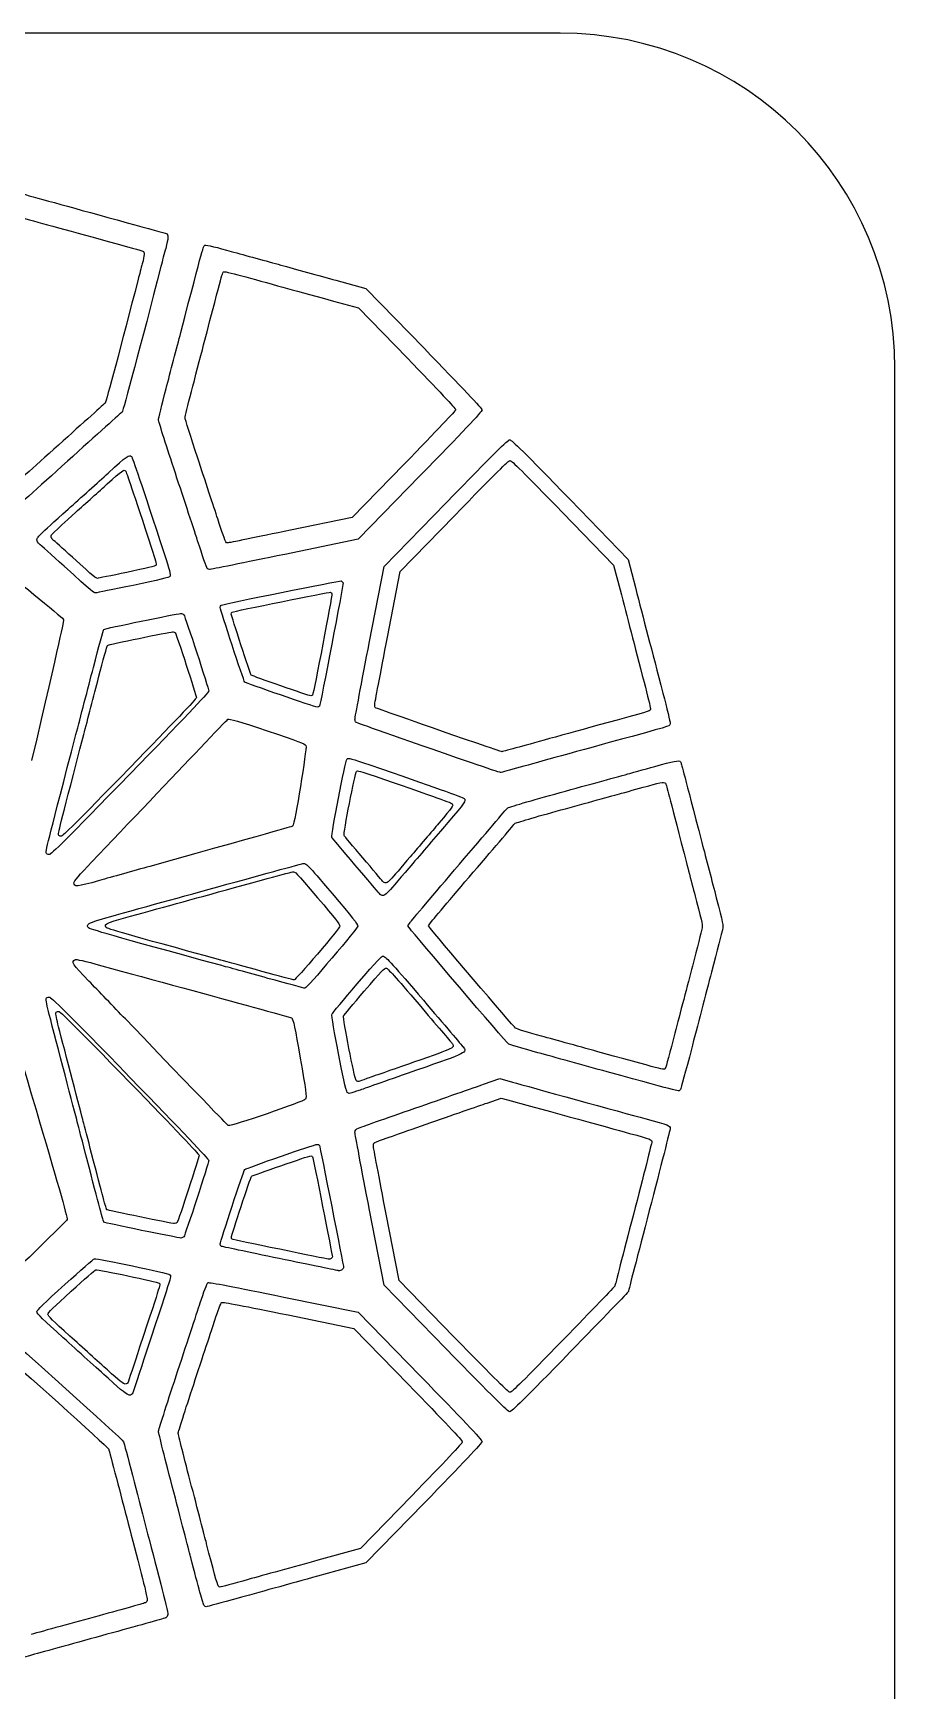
# Model space of a CAD drawing. Extents: x 1192 to 2211, y 426 to 1276.
# Drawn here: x 1961.5 to 2211, y 796.2 to 1275.9 of the extents above; entities that cross this region are included whole.
import ezdxf

# ---------------------------------------------------------------- set-up
doc = ezdxf.new("R2010")
doc.units = 0
doc.layers.add('K0102_Printing', color=7, linetype='CONTINUOUS')

msp = doc.modelspace()

# ---------------------------------------------------------------- linework, layer by layer
at = {"layer": 'K0102_Printing', "color": 1}
for points in [[(2114.074147, 1275.868068), (1798.636155, 1275.868068)], [(2048.446149, 1198.35007), (2055.672149, 1196.35407), (2069.764148, 1181.88707)], [(2211.046145, 748.351081), (2211.046145, 1178.892071)], [(2068.856148, 1151.086071), (2053.860149, 1135.698072), (2036.046149, 1132.040072)], [(2114.915147, 1137.053072), (2129.610147, 1121.924072), (2131.469147, 1114.761072)], [(2064.107148, 1101.145072), (2067.809148, 1120.133072), (2083.409148, 1136.158072)], [(2076.526148, 1016.794075), (2075.954148, 1017.586075), (2076.532148, 1018.418075)], [(2092.930148, 966.308076), (2097.060148, 967.751076), (2100.339147, 966.847076)], [(2083.243148, 898.793078), (2067.491148, 914.973077), (2063.753148, 934.143077)], [(2035.370149, 904.978077), (2054.324149, 901.104077), (2070.078148, 884.932078)], [(2071.042148, 852.584079), (2056.256149, 837.397079), (2043.940149, 834.018079)]]:
    msp.add_lwpolyline(points, dxfattribs=at)
at = {"layer": 'K0102_Printing', "color": 4}
for points in [[(1999.87445, 1213.59897)], [(2091.538548, 1166.813071)], [(1962.605451, 1129.247072)], [(1970.232351, 1106.328072)], [(2044.394349, 1081.130073)], [(2134.972347, 1072.407073)], [(2009.85435, 1069.032473)], [(2052.406449, 1065.872073)], [(1989.61735, 1061.575073)], [(1977.417451, 1017.102075)], [(2025.252349, 994.068975)], [(2074.519448, 996.036075)], [(2127.687447, 975.349076)], [(2012.36735, 949.696076)], [(2051.402249, 918.591077)], [(1994.34735, 894.497078)], [(2080.988448, 895.310078)], [(2002.22235, 853.720079)]]:
    msp.add_lwpolyline(points, close=True, dxfattribs=at)
for points in [[(2049.187549, 1204.38007), (2057.831549, 1201.99307), (2074.687548, 1184.68807)], [(2073.601548, 1147.845071), (2055.663549, 1129.438072), (2034.355549, 1125.063072)], [(2058.925349, 1099.868073), (2063.156348, 1121.571072), (2080.988348, 1139.888072)], [(2116.999347, 1140.911071), (2133.796347, 1123.618072), (2135.921347, 1115.431072)], [(2070.656448, 1016.677075), (2069.999448, 1017.587075), (2070.663448, 1018.544075)], [(2091.953448, 971.735076), (2096.628448, 973.368076), (2100.339447, 972.345076)], [(2080.988448, 895.310078), (2063.156448, 913.626077), (2058.925449, 935.325077)], [(2034.081349, 910.181077), (2055.663349, 905.770077), (2073.601348, 887.356078)], [(2074.699348, 850.524079), (2057.863349, 833.231079), (2043.839349, 829.384079)]]:
    msp.add_lwpolyline(points, dxfattribs=at)
at = {"layer": 'K0102_Printing', "color": 1}
for points in [[(2007.33115, 1172.146071)], [(2099.615148, 1152.182071)], [(1997.08315, 1121.905072)], [(2018.85615, 1107.773072)], [(2002.64915, 1102.330072)], [(2055.119149, 1062.279073)], [(2144.726146, 1058.651074)], [(2027.601149, 1030.802074)], [(2057.366149, 998.644075)], [(2002.44015, 931.413077)], [(2135.306147, 934.008077)], [(2048.157149, 921.763077)], [(1992.34215, 895.636078)], [(2071.042148, 852.584079)]]:
    msp.add_lwpolyline(points, close=True, dxfattribs=at)
for points in [[(2211.046145, 1178.892071), (2211.046145, 1232.618069), (2167.796146, 1275.868068), (2114.074147, 1275.868068)], [(1957.659151, 1222.627069), (1961.757151, 1221.496069), (1970.341151, 1219.13407), (1983.58915, 1215.49107)], [(1983.58915, 1215.49107), (1988.67715, 1214.09007), (1993.02115, 1212.88907), (1993.24815, 1212.81607)], [(1993.08715, 1209.16307), (1992.77515, 1208.01207), (1992.24315, 1205.98907), (1991.90415, 1204.66407)], [(1993.24815, 1212.81607), (1993.81715, 1212.64007), (1993.77315, 1211.68207), (1993.08715, 1209.16307)], [(1991.90415, 1204.66407), (1987.06915, 1185.86407), (1982.57115, 1169.026071), (1982.33515, 1168.836071)], [(2010.87515, 1185.71207), (2016.42615, 1206.98107), (2016.35115, 1206.71007), (2016.76915, 1206.84407)], [(2016.76915, 1206.84407), (2016.99415, 1206.91907), (2019.84515, 1206.23607), (2023.107149, 1205.33107)], [(2023.107149, 1205.33107), (2026.370149, 1204.42707), (2031.777149, 1202.93407), (2035.128149, 1202.01707)], [(2035.128149, 1202.01707), (2038.479149, 1201.09607), (2044.471149, 1199.44707), (2048.446149, 1198.35007)], [(2007.33115, 1172.146071), (2008.34715, 1176.035071), (2009.94015, 1182.13907), (2010.87515, 1185.71207)], [(2069.764148, 1181.88707), (2079.028148, 1172.372071), (2083.851148, 1167.257071), (2083.851148, 1166.944071)], [(2005.47915, 1164.567071), (2005.47915, 1164.848071), (2006.31215, 1168.257071), (2007.33115, 1172.146071)], [(1982.33515, 1168.836071), (1982.17215, 1168.703071), (1976.100151, 1163.240071), (1968.847151, 1156.692071)], [(2083.851148, 1166.944071), (2083.851148, 1166.633071), (2078.734148, 1161.223071), (2068.856148, 1151.086071)], [(2009.17615, 1152.875071), (2007.14215, 1159.025071), (2005.47915, 1164.289071), (2005.47915, 1164.567071)], [(1968.847151, 1156.692071), (1961.591151, 1150.145071), (1955.336151, 1144.545071), (1954.943151, 1144.246071)], [(2014.95615, 1135.316072), (2013.80715, 1138.820072), (2011.20715, 1146.723071), (2009.17615, 1152.875071)], [(2083.409148, 1136.158072), (2095.750148, 1148.833071), (2099.136148, 1152.182071), (2099.615148, 1152.182071)], [(2099.615148, 1152.182071), (2100.090147, 1152.182071), (2103.288147, 1149.021071), (2114.915147, 1137.053072)], [(1982.92615, 1145.424071), (1987.28815, 1149.371071), (1987.77115, 1149.715071), (1988.23615, 1149.214071)], [(1988.23615, 1149.214071), (1988.49715, 1148.934071), (1990.47215, 1143.085071), (1995.77315, 1126.901072)], [(1973.838151, 1137.222072), (1976.625151, 1139.730072), (1980.71415, 1143.421071), (1982.92615, 1145.424071)], [(1966.707151, 1130.205072), (1966.707151, 1130.792072), (1966.857151, 1130.944072), (1973.838151, 1137.222072)], [(2017.26515, 1128.648072), (2017.14115, 1128.811072), (2016.10215, 1131.812072), (2014.95615, 1135.316072)], [(2036.046149, 1132.040072), (2026.252149, 1130.032072), (2018.06915, 1128.377072), (2017.86315, 1128.370072)], [(1967.223151, 1129.291072), (1966.941151, 1129.516072), (1966.707151, 1129.928072), (1966.707151, 1130.205072)], [(1972.899151, 1124.215072), (1970.063151, 1126.784072), (1967.509151, 1129.067072), (1967.223151, 1129.291072)], [(2017.86315, 1128.370072), (2017.65715, 1128.360072), (2017.38615, 1128.485072), (2017.26515, 1128.648072)], [(1980.09515, 1118.121072), (1979.668151, 1118.096072), (1979.489151, 1118.246072), (1972.899151, 1124.215072)], [(1995.77315, 1126.901072), (1996.88615, 1123.504072), (1997.23715, 1122.157072), (1997.08315, 1121.905072)], [(1988.66315, 1119.850072), (1984.14715, 1118.911072), (1980.29215, 1118.133072), (1980.09515, 1118.121072)], [(1997.08315, 1121.905072), (1996.93215, 1121.658072), (1994.49915, 1121.065072), (1988.66315, 1119.850072)], [(2019.08815, 1108.333072), (2019.52015, 1108.606072), (2047.291149, 1114.214072), (2047.605149, 1114.093072)], [(2048.037149, 1113.647072), (2048.159149, 1113.324072), (2042.695149, 1084.803073), (2042.429149, 1084.358073)], [(2047.605149, 1114.093072), (2047.778149, 1114.026072), (2047.970149, 1113.824072), (2048.037149, 1113.647072)], [(2131.469147, 1114.761072), (2133.479147, 1107.006072), (2135.571147, 1098.972073), (2138.438147, 1088.036073)], [(2018.85615, 1107.773072), (2018.85615, 1108.000072), (2018.95915, 1108.250072), (2019.08815, 1108.333072)], [(2024.677149, 1090.098073), (2024.440149, 1090.341073), (2018.85615, 1107.295072), (2018.85615, 1107.773072)], [(1980.45815, 1089.412073), (1981.76915, 1094.451073), (1982.91115, 1098.645073), (1982.99815, 1098.732073)], [(1982.99815, 1098.732073), (1983.20015, 1098.937073), (2000.99015, 1102.618072), (2001.81115, 1102.624072)], [(2001.81115, 1102.624072), (2002.14915, 1102.628072), (2002.52315, 1102.496072), (2002.64915, 1102.330072)], [(2002.64915, 1102.330072), (2002.98015, 1101.886072), (2008.78315, 1084.165073), (2008.77715, 1083.606073)], [(2060.410148, 1081.491073), (2060.410148, 1081.860073), (2062.074148, 1090.705073), (2064.107148, 1101.145072)], [(1976.168151, 1072.959073), (1977.214151, 1076.972073), (1979.148151, 1084.377073), (1980.45815, 1089.412073)], [(2041.884149, 1084.121073), (2041.419149, 1084.121073), (2024.914149, 1089.854073), (2024.677149, 1090.098073)], [(2042.429149, 1084.358073), (2042.352149, 1084.230073), (2042.105149, 1084.121073), (2041.884149, 1084.121073)], [(2138.438147, 1088.036073), (2139.439147, 1084.205073), (2140.259146, 1080.798073), (2140.259146, 1080.460073)], [(2008.77715, 1083.606073), (2008.77415, 1083.295073), (2002.04615, 1076.220073), (1989.49315, 1063.329073)], [(2060.676148, 1080.657073), (2060.529148, 1080.750073), (2060.410148, 1081.126073), (2060.410148, 1081.491073)], [(2089.947148, 1070.395073), (2070.382148, 1077.185073), (2060.915148, 1080.504073), (2060.676148, 1080.657073)], [(2140.259146, 1080.460073), (2140.259146, 1079.711073), (2140.942146, 1079.947073), (2130.639147, 1077.120073)], [(2130.639147, 1077.120073), (2116.074147, 1073.126073), (2107.021147, 1070.631073), (2102.261147, 1069.302073)], [(1968.839151, 1043.906074), (1968.709151, 1044.248074), (1969.908151, 1049.001074), (1976.168151, 1072.959073)], [(2097.284148, 1067.972073), (2097.123148, 1067.959073), (2093.822148, 1069.052073), (2089.947148, 1070.395073)], [(2102.261147, 1069.302073), (2099.680148, 1068.580073), (2097.442148, 1067.982073), (2097.284148, 1067.972073)], [(1989.49315, 1063.329073), (1973.659151, 1047.065074), (1970.103151, 1043.526074), (1969.597151, 1043.526074)], [(2051.533149, 1043.725074), (2051.297149, 1044.156074), (2054.713149, 1061.829073), (2055.119149, 1062.279073)], [(2055.119149, 1062.279073), (2055.390149, 1062.579073), (2056.057149, 1062.403073), (2060.537148, 1060.865073)], [(2060.537148, 1060.865073), (2075.413148, 1055.743074), (2082.530148, 1053.204074), (2082.816148, 1052.924074)], [(2114.280147, 1051.099074), (2121.443147, 1053.068074), (2129.348147, 1055.241074), (2131.845147, 1055.927074)], [(2131.845147, 1055.927074), (2134.345147, 1056.613074), (2137.921147, 1057.605074), (2139.792147, 1058.129074)], [(2139.792147, 1058.129074), (2143.613146, 1059.195074), (2144.536146, 1059.294074), (2144.726146, 1058.651074)], [(2144.726146, 1058.651074), (2144.849146, 1058.247074), (2145.558146, 1055.530074), (2149.994146, 1038.523074)], [(2082.816148, 1052.924074), (2083.324148, 1052.425074), (2082.977148, 1051.911074), (2078.989148, 1047.263074)], [(2101.015147, 1047.206074), (2101.144147, 1047.379074), (2107.114147, 1049.132074), (2114.280147, 1051.099074)], [(2078.989148, 1047.263074), (2076.964148, 1044.906074), (2073.235148, 1040.545074), (2070.700148, 1037.575074)], [(2088.945148, 1033.071074), (2095.452148, 1040.675074), (2100.882147, 1047.037074), (2101.015147, 1047.206074)], [(1969.597151, 1043.526074), (1969.249151, 1043.526074), (1968.918151, 1043.691074), (1968.839151, 1043.906074)], [(2056.993149, 1037.237074), (2054.091149, 1040.625074), (2051.632149, 1043.546074), (2051.533149, 1043.725074)], [(2062.685148, 1030.525074), (2062.459148, 1030.829074), (2059.898149, 1033.850074), (2056.993149, 1037.237074)], [(2070.700148, 1037.575074), (2068.168148, 1034.607074), (2065.651148, 1031.681074), (2065.109148, 1031.075074)], [(2149.994146, 1038.523074), (2150.989146, 1034.709074), (2152.619146, 1028.466074), (2153.618146, 1024.653074)], [(2027.601149, 1030.802074), (2032.083149, 1032.043074), (2036.117149, 1033.114074), (2036.565149, 1033.189074)], [(2036.565149, 1033.189074), (2037.375149, 1033.325074), (2037.399149, 1033.301074), (2043.881149, 1025.707074)], [(2076.532148, 1018.418075), (2076.852148, 1018.872075), (2082.438148, 1025.468074), (2088.945148, 1033.071074)], [(1993.37015, 1021.374074), (2004.03315, 1024.300074), (2012.65015, 1026.673074), (2027.601149, 1030.802074)], [(2065.109148, 1031.075074), (2063.992148, 1029.830074), (2063.321148, 1029.676074), (2062.685148, 1030.525074)], [(2043.881149, 1025.707074), (2049.034149, 1019.672075), (2050.366149, 1017.970075), (2050.309149, 1017.509075)], [(2153.618146, 1024.653074), (2155.302146, 1018.227075), (2155.414146, 1017.636075), (2155.179146, 1016.614075)], [(1982.56215, 1017.163075), (1982.01015, 1018.212075), (1982.39915, 1018.363075), (1993.37015, 1021.374074)], [(2015.84715, 1007.667075), (1988.60715, 1015.099075), (1982.76915, 1016.766075), (1982.56215, 1017.163075)], [(2050.309149, 1017.509075), (2050.261149, 1017.170075), (2047.593149, 1013.844075), (2043.810149, 1009.421075)], [(2101.201147, 987.937075), (2100.693147, 988.372075), (2077.253148, 1015.779075), (2076.526148, 1016.794075)], [(2155.179146, 1016.614075), (2155.037146, 1016.006075), (2153.794146, 1011.201075), (2152.412146, 1005.936075)], [(2027.740149, 1004.393075), (2022.787149, 1005.759075), (2017.43715, 1007.233075), (2015.84715, 1007.667075)], [(2043.810149, 1009.421075), (2040.280149, 1005.291075), (2037.243149, 1001.911075), (2037.066149, 1001.911075)], [(2037.066149, 1001.911075), (2036.890149, 1001.911075), (2032.693149, 1003.029075), (2027.740149, 1004.393075)], [(2057.366149, 998.644075), (2062.432148, 1004.577075), (2063.199148, 1005.383075), (2063.718148, 1005.322075)], [(2063.718148, 1005.322075), (2064.182148, 1005.271075), (2066.255148, 1002.981075), (2073.256148, 994.798075)], [(2152.412146, 1005.936075), (2151.030146, 1000.670075), (2148.751146, 991.945075), (2147.352146, 986.545075)], [(2051.401149, 991.525075), (2051.514149, 991.728075), (2054.197149, 994.930075), (2057.366149, 998.644075)], [(2073.256148, 994.798075), (2078.173148, 989.045075), (2082.439148, 984.032075), (2082.735148, 983.654075)], [(1968.859151, 988.393075), (1968.339151, 990.401075), (1967.978151, 992.222075), (1968.058151, 992.435075)], [(1968.058151, 992.435075), (1968.139151, 992.651075), (1968.488151, 992.823075), (1968.845151, 992.823075)], [(1968.845151, 992.823075), (1969.368151, 992.823075), (1973.084151, 989.129075), (1989.51615, 972.252076)], [(1976.011151, 961.000076), (1975.443151, 963.130076), (1970.617151, 981.633075), (1968.859151, 988.393075)], [(2055.042149, 972.802076), (2054.571149, 973.191076), (2051.111149, 990.990075), (2051.401149, 991.525075)], [(2082.735148, 983.654075), (2083.796148, 982.303075), (2083.922148, 982.368075), (2071.634148, 978.093076)], [(2108.710147, 985.651075), (2104.791147, 986.729075), (2101.412147, 987.757075), (2101.201147, 987.937075)], [(2126.109147, 980.864075), (2120.458147, 982.419075), (2112.626147, 984.575075), (2108.710147, 985.651075)], [(2147.352146, 986.545075), (2145.949146, 981.142075), (2144.700146, 976.588076), (2144.570146, 976.417076)], [(2144.570146, 976.417076), (2144.132146, 975.844076), (2145.790146, 975.446076), (2126.109147, 980.864075)], [(2071.634148, 978.093076), (2065.463148, 975.945076), (2059.391149, 973.817076), (2058.143149, 973.365076)], [(1989.51615, 972.252076), (2002.68115, 958.733076), (2009.54715, 951.505076), (2009.55415, 951.179076)], [(2058.143149, 973.365076), (2055.531149, 972.418076), (2055.512149, 972.415076), (2055.042149, 972.802076)], [(2075.313148, 960.180076), (2082.729148, 962.757076), (2090.659148, 965.514076), (2092.930148, 966.308076)], [(2100.339147, 966.847076), (2104.379147, 965.728076), (2128.581147, 959.075076), (2134.212147, 957.533076)], [(1978.442151, 951.674076), (1977.414151, 955.641076), (1976.316151, 959.837076), (1976.011151, 961.000076)], [(2060.923148, 955.107076), (2061.420148, 955.321076), (2067.898148, 957.605076), (2075.313148, 960.180076)], [(2060.019148, 954.016076), (2060.019148, 954.593076), (2060.185148, 954.789076), (2060.923148, 955.107076)], [(2134.212147, 957.533076), (2140.465146, 955.821076), (2140.648146, 955.752076), (2140.648146, 955.069076)], [(2140.648146, 955.069076), (2140.648146, 954.747076), (2138.246147, 945.272076), (2135.306147, 934.008077)], [(1982.78715, 935.441077), (1982.66015, 935.575077), (1981.60415, 939.524077), (1978.442151, 951.674076)], [(2009.55415, 951.179076), (2009.55415, 950.598076), (2003.53115, 932.180077), (2003.18615, 931.722077)], [(2024.737149, 945.095076), (2024.999149, 945.366076), (2041.345149, 951.030076), (2041.866149, 951.030076)], [(2041.866149, 951.030076), (2042.093149, 951.030076), (2042.345149, 950.922076), (2042.429149, 950.785076)], [(2042.429149, 950.785076), (2042.534149, 950.609076), (2048.157149, 922.124077), (2048.157149, 921.763077)], [(2063.753148, 934.143077), (2061.700148, 944.689076), (2060.019148, 953.630076), (2060.019148, 954.016076)], [(2018.90815, 927.454077), (2018.90815, 927.984077), (2024.471149, 944.823076), (2024.737149, 945.095076)], [(2002.44015, 931.413077), (2001.77615, 931.416077), (1982.95315, 935.276077), (1982.78715, 935.441077)], [(2003.18615, 931.722077), (2003.06015, 931.550077), (2002.72215, 931.413077), (2002.44015, 931.413077)], [(2135.306147, 934.008077), (2132.369147, 922.748077), (2129.964147, 913.451077), (2129.964147, 913.355077)], [(2019.12215, 926.890077), (2019.00515, 926.967077), (2018.90815, 927.220077), (2018.90815, 927.454077)], [(2032.901149, 923.994077), (2025.440149, 925.513077), (2019.24115, 926.818077), (2019.12215, 926.890077)], [(2046.958149, 921.111077), (2046.690149, 921.178077), (2040.363149, 922.476077), (2032.901149, 923.994077)], [(2047.802149, 921.357077), (2047.597149, 921.146077), (2047.243149, 921.044077), (2046.958149, 921.111077)], [(2048.157149, 921.763077), (2048.157149, 921.738077), (2047.997149, 921.555077), (2047.802149, 921.357077)], [(1972.548151, 911.861077), (1976.297151, 915.237077), (1979.505151, 918.033077), (1979.682151, 918.072077)], [(1979.682151, 918.072077), (1980.29415, 918.216077), (1997.64615, 914.533077), (1997.99315, 914.186077)], [(1965.738151, 905.186077), (1965.738151, 905.595077), (1967.372151, 907.196077), (1972.548151, 911.861077)], [(1997.99315, 914.186077), (1998.37215, 913.810077), (1998.82215, 915.280077), (1992.34215, 895.636078)], [(2129.964147, 913.355077), (2129.964147, 913.255077), (2123.269147, 906.298077), (2115.091147, 897.892078)], [(2014.10415, 903.461077), (2014.99515, 906.178077), (2015.88115, 908.504077), (2016.07315, 908.628077)], [(2016.07315, 908.628077), (2016.30315, 908.779077), (2022.845149, 907.540077), (2035.370149, 904.978077)], [(1972.112151, 898.900078), (1967.277151, 903.258077), (1965.738151, 904.776077), (1965.738151, 905.186077)], [(2007.99415, 884.908078), (2010.46415, 892.393078), (2013.21215, 900.744077), (2014.10415, 903.461077)], [(1983.00215, 889.072078), (1980.52015, 891.318078), (1975.619151, 895.737078), (1972.112151, 898.900078)], [(2099.607148, 882.611078), (2099.124148, 882.611078), (2095.732148, 885.965078), (2083.243148, 898.793078)], [(2115.091147, 897.892078), (2103.310147, 885.786078), (2100.090147, 882.611078), (2099.607148, 882.611078)], [(1954.126151, 892.452078), (1954.562151, 892.452078), (1983.13015, 866.762078), (1983.36815, 866.156078)], [(1992.34215, 895.636078), (1990.60415, 890.365078), (1989.09115, 885.814078), (1988.98615, 885.520078)], [(1988.15115, 884.989078), (1987.65415, 884.993078), (1986.51115, 885.900078), (1983.00215, 889.072078)], [(1988.98615, 885.520078), (1988.84515, 885.143078), (1988.60315, 884.986078), (1988.15115, 884.989078)], [(2003.49915, 870.791078), (2003.49915, 871.069078), (2005.52015, 877.419078), (2007.99415, 884.908078)], [(2070.078148, 884.932078), (2080.452148, 874.283078), (2085.831148, 868.596078), (2085.831148, 868.266078)], [(2007.39015, 855.391079), (2005.25015, 863.583078), (2003.49915, 870.513078), (2003.49915, 870.791078)], [(2085.831148, 868.266078), (2085.831148, 867.940078), (2080.772148, 862.571078), (2071.042148, 852.584079)], [(1983.36815, 866.156078), (1983.45715, 865.928078), (1984.46515, 862.140078), (1985.60715, 857.740079)], [(1985.60715, 857.740079), (1987.89615, 848.911079), (1990.01115, 840.797079), (1992.78715, 830.193079)], [(2011.72315, 838.759079), (2011.47915, 839.713079), (2009.52815, 847.199079), (2007.39015, 855.391079)], [(2015.10515, 826.587079), (2014.86615, 826.886079), (2013.66115, 831.222079), (2011.72315, 838.759079)], [(1992.78715, 830.193079), (1993.79515, 826.348079), (1994.58615, 822.924079), (1994.54515, 822.583079)], [(2043.940149, 834.018079), (2037.168149, 832.155079), (2028.097149, 829.651079), (2023.782149, 828.450079)], [(2015.66115, 826.251079), (2015.51415, 826.244079), (2015.26415, 826.395079), (2015.10515, 826.587079)], [(2023.782149, 828.450079), (2019.46615, 827.250079), (2015.81215, 826.258079), (2015.66115, 826.251079)], [(1994.11215, 821.763079), (1993.91415, 821.650079), (1987.82115, 819.93708), (1980.56915, 817.95508)], [(1994.54515, 822.583079), (1994.50415, 822.243079), (1994.30915, 821.875079), (1994.11215, 821.763079)], [(1980.56915, 817.95508), (1973.317151, 815.97208), (1964.471151, 813.54308), (1960.911151, 812.55208)]]:
    msp.add_open_spline(points, degree=3, dxfattribs=at)
at = {"layer": 'K0102_Printing', "color": 4}
for points in [[(1958.277451, 1229.406969), (1963.089451, 1228.078969), (1973.167451, 1225.305969), (1988.72245, 1221.027969)], [(1988.72245, 1221.027969), (1994.69545, 1219.38397), (1999.79645, 1217.97397), (2000.06245, 1217.88797)], [(1999.87445, 1213.59897), (1999.50745, 1212.24697), (1998.88245, 1209.87197), (1998.48445, 1208.31697)], [(2000.06245, 1217.88797), (2000.73045, 1217.68097), (2000.67945, 1216.55597), (1999.87445, 1213.59897)], [(2004.24655, 1189.26307), (2010.88655, 1214.70407), (2010.79655, 1214.38007), (2011.29655, 1214.54007)], [(2011.29655, 1214.54007), (2011.56655, 1214.63007), (2014.97655, 1213.81307), (2018.87855, 1212.73107)], [(2018.87855, 1212.73107), (2022.781549, 1211.64907), (2029.249549, 1209.86407), (2033.257549, 1208.76707)], [(2033.257549, 1208.76707), (2037.265549, 1207.66507), (2044.433549, 1205.69207), (2049.187549, 1204.38007)], [(1998.48445, 1208.31697), (1992.80845, 1186.24297), (1987.52745, 1166.473971), (1987.24945, 1166.250971)], [(2000.00755, 1173.036071), (2001.22255, 1177.688071), (2003.12855, 1184.98907), (2004.24655, 1189.26307)], [(2074.687548, 1184.68807), (2085.769548, 1173.306071), (2091.538548, 1167.188071), (2091.538548, 1166.813071)], [(1997.79255, 1163.970071), (1997.79255, 1164.306071), (1998.78855, 1168.384071), (2000.00755, 1173.036071)], [(1987.24945, 1166.250971), (1987.05845, 1166.094971), (1979.929451, 1159.680971), (1971.413451, 1151.992971)], [(2091.538548, 1166.813071), (2091.538548, 1166.442071), (2085.417548, 1159.970071), (2073.601548, 1147.845071)], [(2002.21455, 1149.985071), (1999.78155, 1157.341071), (1997.79255, 1163.638071), (1997.79255, 1163.970071)], [(2080.988348, 1139.888072), (2095.093348, 1154.376071), (2098.964348, 1158.204071), (2099.511348, 1158.204071)], [(2099.511348, 1158.204071), (2100.054347, 1158.204071), (2103.710347, 1154.591071), (2116.999347, 1140.911071)], [(1971.413451, 1151.992971), (1962.894451, 1144.305971), (1955.550451, 1137.730972), (1955.089451, 1137.379972)], [(1983.19945, 1148.571071), (1988.73845, 1153.583071), (1989.35145, 1154.020071), (1989.94145, 1153.384071)], [(1989.94145, 1153.384071), (1990.27345, 1153.028071), (1992.78145, 1145.602071), (1999.51145, 1125.052072)], [(1971.660451, 1138.157072), (1975.199451, 1141.341071), (1980.39045, 1146.028071), (1983.19945, 1148.571071)], [(2009.12855, 1128.981072), (2007.75355, 1133.173072), (2004.64455, 1142.626071), (2002.21455, 1149.985071)], [(1962.605451, 1129.247072), (1962.605451, 1129.993072), (1962.796451, 1130.185072), (1971.660451, 1138.157072)], [(1963.261451, 1128.087072), (1962.902451, 1128.372072), (1962.605451, 1128.895072), (1962.605451, 1129.247072)], [(1970.468451, 1121.642072), (1966.867451, 1124.903072), (1963.624451, 1127.802072), (1963.261451, 1128.087072)], [(2011.89055, 1121.005072), (2011.74255, 1121.200072), (2010.49955, 1124.790072), (2009.12855, 1128.981072)], [(1999.51145, 1125.052072), (2000.92545, 1120.739072), (2001.37145, 1119.028072), (2001.17545, 1118.708072)], [(2034.355549, 1125.063072), (2022.640549, 1122.661072), (2012.85155, 1120.681072), (2012.60555, 1120.673072)], [(1952.826351, 1120.554072), (1953.654351, 1120.124072), (1969.903351, 1106.836072), (1970.232351, 1106.328072)], [(1979.605451, 1113.903072), (1979.062451, 1113.872072), (1978.835451, 1114.063072), (1970.468451, 1121.642072)], [(2001.17545, 1118.708072), (2000.98445, 1118.395072), (1997.89445, 1117.642072), (1990.48445, 1116.099072)], [(2012.60555, 1120.673072), (2012.35955, 1120.661072), (2012.03555, 1120.810072), (2011.89055, 1121.005072)], [(1990.48445, 1116.099072), (1984.74945, 1114.907072), (1979.855451, 1113.919072), (1979.605451, 1113.903072)], [(2015.94535, 1110.352072), (2016.47235, 1110.685072), (2050.320349, 1117.520072), (2050.703349, 1117.372072)], [(2051.230349, 1116.829072), (2051.378349, 1116.435072), (2044.718349, 1081.673073), (2044.394349, 1081.130073)], [(2050.703349, 1117.372072), (2050.913349, 1117.290072), (2051.148349, 1117.044072), (2051.230349, 1116.829072)], [(2135.921347, 1115.431072), (2138.218347, 1106.567072), (2140.609346, 1097.384073), (2143.886346, 1084.884073)], [(2015.66335, 1109.669072), (2015.66335, 1109.946072), (2015.78835, 1110.251072), (2015.94535, 1110.352072)], [(2022.757349, 1088.126073), (2022.468349, 1088.423073), (2015.66335, 1109.087072), (2015.66335, 1109.669072)], [(1970.232351, 1106.328072), (1970.453351, 1105.983072), (1969.306351, 1100.864072), (1961.061351, 1065.376073)], [(1978.956351, 1092.352073), (1980.50335, 1098.298073), (1981.85135, 1103.247072), (1981.95335, 1103.349072)], [(1981.95335, 1103.349072), (1982.19135, 1103.591072), (2003.18335, 1107.935072), (2004.15235, 1107.942072)], [(2004.15235, 1107.942072), (2004.55035, 1107.946072), (2004.99235, 1107.790072), (2005.14035, 1107.595072)], [(2005.14035, 1107.595072), (2005.53135, 1107.071072), (2012.37835, 1086.161073), (2012.37135, 1085.501073)], [(2054.699349, 1077.403073), (2054.699349, 1077.825073), (2056.601349, 1087.935073), (2058.925349, 1099.868073)], [(1973.894351, 1072.938073), (1975.128351, 1077.673073), (1977.410351, 1086.411073), (1978.956351, 1092.352073)], [(2012.37135, 1085.501073), (2012.36735, 1085.134073), (2004.42935, 1076.786073), (1989.61735, 1061.575073)], [(2043.730349, 1080.841073), (2043.163349, 1080.841073), (2023.046349, 1087.829073), (2022.757349, 1088.126073)], [(2143.886346, 1084.884073), (2145.031346, 1080.505073), (2145.968346, 1076.610073), (2145.968346, 1076.224073)], [(2044.394349, 1081.130073), (2044.300349, 1080.974073), (2043.999349, 1080.841073), (2043.730349, 1080.841073)], [(2009.85435, 1069.032473), (2014.00835, 1073.419473), (2017.62935, 1077.154473), (2017.89635, 1077.332473)], [(2017.89635, 1077.332473), (2018.26035, 1077.574473), (2021.138349, 1076.738473), (2029.299349, 1074.008473)], [(2055.003349, 1076.450073), (2054.835349, 1076.556073), (2054.699349, 1076.985073), (2054.699349, 1077.403073)], [(2088.460348, 1064.720073), (2066.097348, 1072.481073), (2055.277349, 1076.274073), (2055.003349, 1076.450073)], [(2145.968346, 1076.224073), (2145.968346, 1075.368073), (2146.749346, 1075.638073), (2134.972347, 1072.407073)], [(1965.246351, 1038.657074), (1965.093351, 1039.060074), (1966.507351, 1044.669074), (1973.894351, 1072.938073)], [(2029.299349, 1074.008473), (2038.130349, 1071.052473), (2040.264349, 1070.238473), (2040.494349, 1069.720473)], [(2040.494349, 1069.720473), (2040.843349, 1068.927473), (2037.190349, 1046.794474), (2036.657349, 1046.474474)], [(2134.972347, 1072.407073), (2118.324347, 1067.841073), (2107.976347, 1064.989073), (2102.535347, 1063.470073)], [(1978.532351, 1036.110474), (1988.84135, 1046.917474), (2002.40035, 1061.171473), (2009.85435, 1069.032473)], [(2048.019449, 1043.173074), (2047.730449, 1043.700074), (2051.910449, 1065.321073), (2052.406449, 1065.872073)], [(2052.406449, 1065.872073), (2052.738449, 1066.239073), (2053.554449, 1066.024073), (2059.035449, 1064.142073)], [(2143.425446, 1064.220073), (2147.820446, 1065.446073), (2148.882446, 1065.560073), (2149.101446, 1064.821073)], [(2149.101446, 1064.821073), (2149.242446, 1064.356073), (2150.058446, 1061.231073), (2155.160446, 1041.669074)], [(1989.61735, 1061.575073), (1970.933351, 1042.384074), (1966.738351, 1038.208074), (1966.140351, 1038.208074)], [(2059.035449, 1064.142073), (2077.234448, 1057.876074), (2085.941448, 1054.770074), (2086.292448, 1054.427074)], [(2096.847348, 1061.950073), (2096.663348, 1061.935073), (2092.890348, 1063.185073), (2088.460348, 1064.720073)], [(2102.535347, 1063.470073), (2099.585348, 1062.645073), (2097.027348, 1061.962073), (2096.847348, 1061.950073)], [(2114.081447, 1056.134074), (2122.320447, 1058.399074), (2131.413447, 1060.899073), (2134.285447, 1061.688073)], [(2134.285447, 1061.688073), (2137.160447, 1062.477073), (2141.273446, 1063.618073), (2143.425446, 1064.220073)], [(2098.824448, 1051.657074), (2098.972448, 1051.856074), (2105.839447, 1053.872074), (2114.081447, 1056.134074)], [(2086.292448, 1054.427074), (2086.913448, 1053.817074), (2086.488448, 1053.188074), (2081.609448, 1047.501074)], [(2084.941448, 1035.399074), (2092.425448, 1044.145074), (2098.671448, 1051.462074), (2098.824448, 1051.657074)], [(2036.657349, 1046.474474), (2036.212349, 1046.206474), (2035.615349, 1046.039474), (1995.31335, 1034.787474)], [(2081.609448, 1047.501074), (2079.132448, 1044.618074), (2074.570448, 1039.282074), (2071.468448, 1035.649074)], [(2054.699449, 1035.235074), (2051.148449, 1039.380074), (2048.140449, 1042.954074), (2048.019449, 1043.173074)], [(2155.160446, 1041.669074), (2156.304446, 1037.282074), (2158.179446, 1030.102074), (2159.328446, 1025.716074)], [(1966.140351, 1038.208074), (1965.730351, 1038.208074), (1965.339351, 1038.403074), (1965.246351, 1038.657074)], [(1973.271351, 1030.032474), (1973.253351, 1030.409474), (1974.837351, 1032.240474), (1978.532351, 1036.110474)], [(1995.31335, 1034.787474), (1990.78235, 1033.522474), (1984.19635, 1031.675474), (1980.68135, 1030.684474)], [(1989.87145, 1021.954074), (2002.15645, 1025.325074), (2012.08545, 1028.060074), (2029.312449, 1032.817074)], [(2029.312449, 1032.817074), (2034.476449, 1034.247074), (2039.124449, 1035.481074), (2039.640449, 1035.567074)], [(2039.640449, 1035.567074), (2040.574449, 1035.724074), (2040.601449, 1035.696074), (2048.070449, 1026.946074)], [(2061.663448, 1027.024074), (2061.386448, 1027.395074), (2058.253449, 1031.091074), (2054.699449, 1035.235074)], [(2071.468448, 1035.649074), (2068.371448, 1032.017074), (2065.292448, 1028.438074), (2064.628448, 1027.696074)], [(2070.663448, 1018.544075), (2071.031448, 1019.067075), (2077.456448, 1026.653074), (2084.941448, 1035.399074)], [(1980.68135, 1030.684474), (1974.063351, 1028.818474), (1973.324351, 1028.752474), (1973.271351, 1030.032474)], [(2048.070449, 1026.946074), (2054.007449, 1019.993075), (2055.542449, 1018.032075), (2055.476449, 1017.501075)], [(2064.628448, 1027.696074), (2063.261448, 1026.173074), (2062.441448, 1025.985074), (2061.663448, 1027.024074)], [(1977.417451, 1017.102075), (1976.781451, 1018.310075), (1977.230451, 1018.485075), (1989.87145, 1021.954074)], [(2159.328446, 1025.716074), (2161.265446, 1018.325075), (2161.394446, 1017.645075), (2161.124446, 1016.470075)], [(2015.76945, 1006.161075), (1984.38245, 1014.724075), (1977.656451, 1016.645075), (1977.417451, 1017.102075)], [(2055.476449, 1017.501075), (2055.421449, 1017.110075), (2052.347449, 1013.278075), (2047.988449, 1008.181075)], [(2099.038448, 983.485075), (2098.453448, 983.985075), (2071.492448, 1015.509075), (2070.656448, 1016.677075)], [(2161.124446, 1016.470075), (2160.960446, 1015.770075), (2159.531446, 1010.243075), (2157.941446, 1004.188075)], [(1977.655351, 1001.568975), (1972.875351, 1006.509975), (1972.466351, 1007.128975), (1973.568351, 1007.783975)], [(1973.568351, 1007.783975), (1973.891351, 1007.977975), (1976.255351, 1007.451975), (1981.41435, 1006.033975)], [(2047.988449, 1008.181075), (2043.921449, 1003.423075), (2040.421449, 999.528075), (2040.218449, 999.528075)], [(2055.269449, 1000.696075), (2061.406448, 1007.884075), (2062.335448, 1008.860075), (2062.964448, 1008.786075)], [(2062.964448, 1008.786075), (2063.527448, 1008.724075), (2066.038448, 1005.950075), (2074.519448, 996.036075)], [(1981.41435, 1006.033975), (1995.81735, 1002.081975), (2014.79635, 996.903975), (2025.252349, 994.068975)], [(2029.472449, 1002.388075), (2023.765449, 1003.962075), (2017.60145, 1005.661075), (2015.76945, 1006.161075)], [(2157.941446, 1004.188075), (2156.351446, 998.130075), (2153.730446, 988.095075), (2152.121446, 981.884075)], [(1988.20735, 990.630975), (1984.94535, 994.020975), (1980.19535, 998.943975), (1977.655351, 1001.568975)], [(2040.218449, 999.528075), (2040.015449, 999.528075), (2035.179449, 1000.817075), (2029.472449, 1002.388075)], [(2048.042449, 992.071075), (2048.179449, 992.317075), (2051.429449, 996.196075), (2055.269449, 1000.696075)], [(1952.392151, 995.937675), (1952.931151, 995.654675), (1954.645151, 990.211675), (1962.333151, 964.335676)], [(1966.156351, 991.954075), (1965.566351, 994.235075), (1965.156351, 996.302075), (1965.246351, 996.544075)], [(1965.246351, 996.544075), (1965.339351, 996.790075), (1965.734351, 996.985075), (1966.140351, 996.985075)], [(1966.140351, 996.985075), (1966.734351, 996.985075), (1970.953351, 992.790075), (1989.61335, 973.626076)], [(2025.252349, 994.068975), (2031.084349, 992.491975), (2036.090349, 991.074975), (2036.373349, 990.924975)], [(2074.519448, 996.036075), (2080.476448, 989.067075), (2085.644448, 982.993075), (2086.003448, 982.536075)], [(1974.277351, 960.849076), (1973.632351, 963.267076), (1968.152351, 984.278075), (1966.156351, 991.954075)], [(2018.10135, 959.773976), (2017.65535, 960.038976), (2017.22435, 960.484976), (1988.20735, 990.630975)], [(2036.373349, 990.924975), (2036.759349, 990.718975), (2037.387349, 987.788975), (2038.854349, 979.308976)], [(2052.453449, 969.388076), (2051.882449, 969.860076), (2047.691449, 991.423075), (2048.042449, 992.071075)], [(2107.675447, 980.856075), (2103.167447, 982.095075), (2099.281448, 983.278075), (2099.038448, 983.485075)], [(2038.854349, 979.308976), (2040.439349, 970.132976), (2040.734349, 967.867976), (2040.387349, 967.419976)], [(2086.003448, 982.536075), (2087.288448, 980.899075), (2087.441448, 980.977075), (2072.554448, 975.798076)], [(2127.687447, 975.349076), (2121.187447, 977.138076), (2112.179447, 979.618076), (2107.675447, 980.856075)], [(2152.121446, 981.884075), (2150.507446, 975.669076), (2149.070446, 970.431076), (2148.921446, 970.235076)], [(2072.554448, 975.798076), (2065.078448, 973.196076), (2057.722449, 970.618076), (2056.210449, 970.071076)], [(2148.921446, 970.235076), (2148.417446, 969.575076), (2150.324446, 969.118076), (2127.687447, 975.349076)], [(1989.61335, 973.626076), (2004.56235, 958.274076), (2012.35935, 950.067076), (2012.36735, 949.696076)], [(2056.210449, 970.071076), (2053.046449, 968.923076), (2053.023449, 968.919076), (2052.453449, 969.388076)], [(2072.011448, 964.798076), (2080.406448, 967.716076), (2089.382448, 970.837076), (2091.953448, 971.735076)], [(2100.339447, 972.345076), (2104.913447, 971.079076), (2132.308447, 963.548076), (2138.683447, 961.802076)], [(1962.333151, 964.335676), (1967.913151, 945.547676), (1971.524151, 932.892677), (1971.379151, 932.615677)], [(2040.387349, 967.419976), (2039.855349, 966.735976), (2018.63635, 959.456976), (2018.10135, 959.773976)], [(2055.722449, 959.056076), (2056.285449, 959.298076), (2063.617448, 961.884076), (2072.011448, 964.798076)], [(1977.038351, 950.259076), (1975.871351, 954.763076), (1974.624351, 959.528076), (1974.277351, 960.849076)], [(2138.683447, 961.802076), (2145.761446, 959.864076), (2145.968446, 959.786076), (2145.968446, 959.013076)], [(2054.699449, 957.821076), (2054.699449, 958.474076), (2054.886449, 958.696076), (2055.722449, 959.056076)], [(2058.925449, 935.325077), (2056.601449, 947.263076), (2054.699449, 957.384076), (2054.699449, 957.821076)], [(2145.968446, 959.013076), (2145.968446, 958.649076), (2143.249446, 947.923076), (2139.921447, 935.173077)], [(1981.97235, 931.825077), (1981.82835, 931.977077), (1980.62835, 936.462077), (1977.038351, 950.259076)], [(2012.36735, 949.696076), (2012.36735, 949.036076), (2005.52735, 928.122077), (2005.13635, 927.602077)], [(2022.785249, 947.099076), (2023.105249, 947.431076), (2043.078249, 954.352076), (2043.714249, 954.352076)], [(2043.714249, 954.352076), (2043.992249, 954.352076), (2044.300249, 954.220076), (2044.402249, 954.052076)], [(2044.402249, 954.052076), (2044.531249, 953.837076), (2051.402249, 919.032077), (2051.402249, 918.591077)], [(2015.66325, 925.544077), (2015.66325, 926.192077), (2022.460249, 946.767076), (2022.785249, 947.099076)], [(1971.379151, 932.615677), (1971.117151, 932.117677), (1955.728151, 917.126677), (1954.859151, 916.523677)], [(2004.28835, 927.251077), (2003.53535, 927.255077), (1982.16035, 931.638077), (1981.97235, 931.825077)], [(2139.921447, 935.173077), (2136.597447, 922.427077), (2133.874447, 911.903077), (2133.874447, 911.794077)], [(2005.13635, 927.602077), (2004.99235, 927.407077), (2004.60935, 927.251077), (2004.28835, 927.251077)], [(1970.730351, 913.856077), (1975.203351, 917.884077), (1979.031351, 921.220077), (1979.242351, 921.267077)], [(1979.242351, 921.267077), (1979.972351, 921.438077), (2000.67535, 917.044077), (2001.08935, 916.630077)], [(2015.92525, 924.856077), (2015.78125, 924.950077), (2015.66325, 925.259077), (2015.66325, 925.544077)], [(2032.761249, 921.317077), (2023.644249, 923.173077), (2016.07025, 924.767077), (2015.92525, 924.856077)], [(2049.937249, 917.794077), (2049.609249, 917.876077), (2041.878249, 919.462077), (2032.761249, 921.317077)], [(2001.08935, 916.630077), (2001.54235, 916.181077), (2002.07835, 917.935077), (1994.34735, 894.497078)], [(2050.968249, 918.095077), (2050.718249, 917.837077), (2050.285249, 917.712077), (2049.937249, 917.794077)], [(2051.402249, 918.591077), (2051.402249, 918.560077), (2051.206249, 918.337077), (2050.968249, 918.095077)], [(1962.605351, 905.892077), (1962.605351, 906.380077), (1964.554351, 908.290077), (1970.730351, 913.856077)], [(2009.86735, 908.454077), (2010.88235, 911.548077), (2011.89035, 914.196077), (2012.10935, 914.337077)], [(2012.10935, 914.337077), (2012.37135, 914.509077), (2019.82035, 913.099077), (2034.081349, 910.181077)], [(2133.874447, 911.794077), (2133.874447, 911.681077), (2126.296447, 903.806077), (2117.038447, 894.290078)], [(2002.91035, 887.329078), (2005.72235, 895.852078), (2008.85135, 905.360077), (2009.86735, 908.454077)], [(1970.210351, 898.392078), (1964.441351, 903.591077), (1962.605351, 905.403077), (1962.605351, 905.892077)], [(1954.136351, 898.450078), (1954.636351, 898.450078), (1987.39835, 868.989078), (1987.67135, 868.294078)], [(1983.20335, 886.665078), (1980.24235, 889.345078), (1974.394351, 894.618078), (1970.210351, 898.392078)], [(1994.34735, 894.497078), (1992.27335, 888.208078), (1990.46835, 882.778078), (1990.34335, 882.427078)], [(2099.511448, 876.993078), (2098.964448, 876.993078), (2095.124448, 880.790078), (2080.988448, 895.310078)], [(2117.038447, 894.290078), (2103.703447, 880.587078), (2100.058447, 876.993078), (2099.511448, 876.993078)], [(2073.601348, 887.356078), (2085.413348, 875.231078), (2091.538348, 868.755078), (2091.538348, 868.380078)], [(1989.34735, 881.794078), (1988.75335, 881.798078), (1987.39035, 882.880078), (1983.20335, 886.665078)], [(1997.79235, 871.255078), (1997.79235, 871.571078), (2000.09335, 878.802078), (2002.91035, 887.329078)], [(1990.34335, 882.427078), (1990.17535, 881.977078), (1989.88635, 881.790078), (1989.34735, 881.794078)], [(1987.67135, 868.294078), (1987.77335, 868.032078), (1988.92935, 863.688078), (1990.23835, 858.642079)], [(2002.22235, 853.720079), (1999.78535, 863.048078), (1997.79235, 870.938078), (1997.79235, 871.255078)], [(2091.538348, 868.380078), (2091.538348, 868.009078), (2085.777348, 861.895078), (2074.699348, 850.524079)], [(1990.23835, 858.642079), (1992.86335, 848.517079), (1995.28835, 839.212079), (1998.47235, 827.052079)], [(2007.15635, 834.782079), (2006.87835, 835.868079), (2004.65635, 844.392079), (2002.22235, 853.720079)], [(2011.00735, 820.923079), (2010.73435, 821.263079), (2009.36335, 826.200079), (2007.15635, 834.782079)], [(1998.47235, 827.052079), (1999.62835, 822.642079), (2000.53535, 818.71608), (2000.48835, 818.32508)], [(2043.839349, 829.384079), (2036.128349, 827.263079), (2025.800349, 824.411079), (2020.886349, 823.044079)], [(2011.64035, 820.540079), (2011.47235, 820.532079), (2011.18735, 820.704079), (2011.00735, 820.923079)], [(2020.886349, 823.044079), (2015.97235, 821.677079), (2011.81235, 820.548079), (2011.64035, 820.540079)], [(1999.99235, 817.38408), (1999.76535, 817.25508), (1992.77735, 815.29008), (1984.46035, 813.01708)], [(2000.48835, 818.32508), (2000.44135, 817.93508), (2000.21835, 817.51308), (1999.99235, 817.38408)], [(1984.46035, 813.01708), (1976.144351, 810.74308), (1965.999351, 807.95808), (1961.917351, 806.82108)], [(1961.917351, 806.82108), (1957.835351, 805.68808), (1954.382351, 804.74708), (1954.246351, 804.73508)]]:
    msp.add_open_spline(points, degree=3, dxfattribs=at)

doc.saveas('drawing.dxf')
